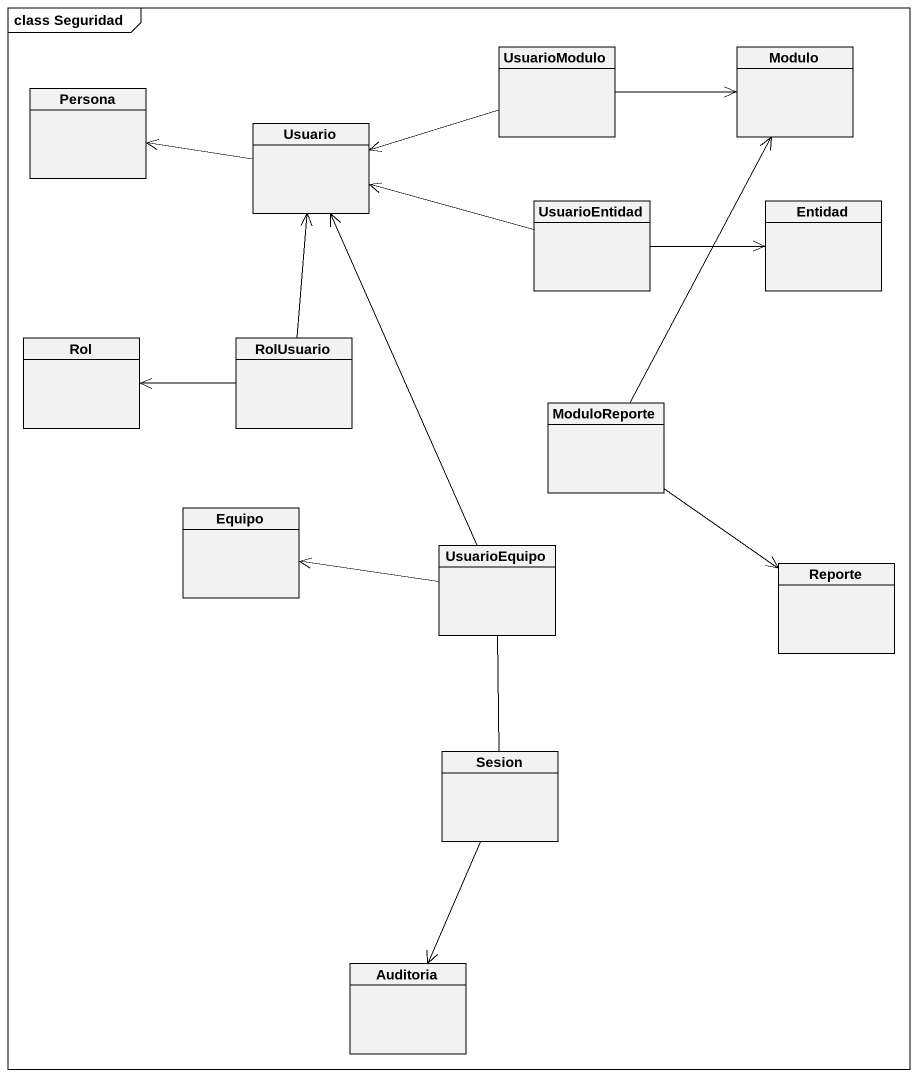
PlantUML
@startuml
mainframe class Seguridad
hide circle
hide empty members
class UsuarioModulo
class Modulo
class Persona
class Usuario
class UsuarioEntidad
class Entidad
class Rol
class RolUsuario
class ModuloReporte
class Equipo
class UsuarioEquipo
class Reporte
class Sesion
class Auditoria
UsuarioModulo -right-> Modulo
UsuarioModulo -left-> Usuario
Usuario -left-> Persona
UsuarioEntidad -left-> Usuario
UsuarioEntidad -right-> Entidad
RolUsuario -up-> Usuario
RolUsuario -left-> Rol
ModuloReporte -up-> Modulo
ModuloReporte --> Reporte
UsuarioEquipo -up-> Usuario
UsuarioEquipo -left-> Equipo
Sesion -up- UsuarioEquipo
Sesion --> Auditoria
@enduml
